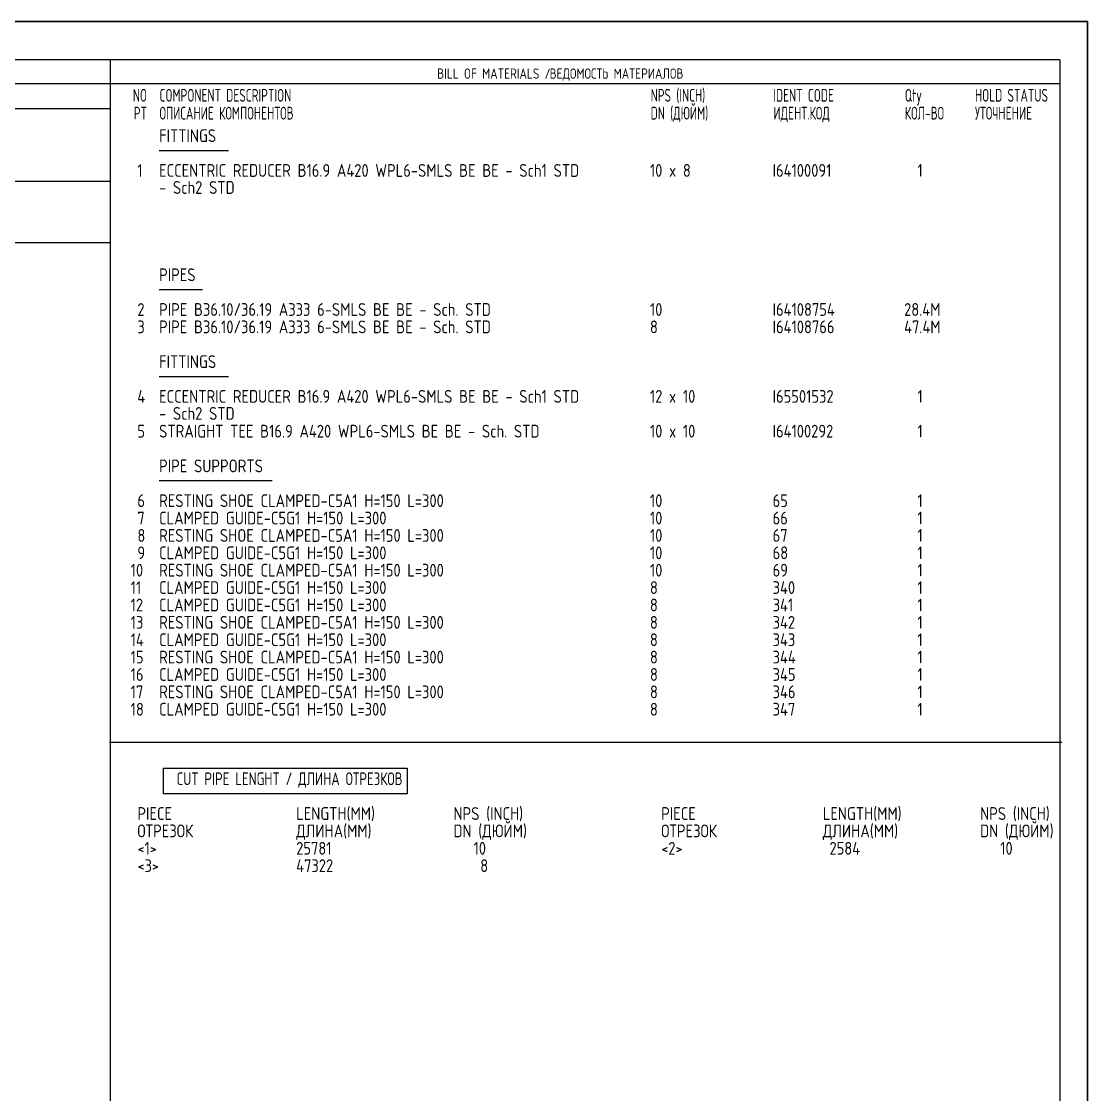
# Model space of a CAD drawing. Extents: x 0 to 594, y 0 to 420.
# Drawn here: x 385.5 to 594, y 210 to 420 of the extents above; entities that cross this region are included whole.
import ezdxf
from ezdxf.enums import TextEntityAlignment as Align

# ---------------------------------------------------------------- set-up
doc = ezdxf.new("R2010")
doc.units = 0
doc.header["$MEASUREMENT"] = 0
doc.linetypes.add('BORDER_2012_SLN$0$8001.Solid', pattern=[0])
for name, color, linetype in [('BORDER_2012_SLN$0$2', 7, 'Continuous'), ('BORDER_2012_SLN$0$GT_1', 7, 'Continuous'), ('GT_1', 7, 'Continuous')]:
    doc.layers.add(name, color=color, linetype=linetype)
for name, color, linetype, lineweight in [('BORDER_2012_SLN$0$BG_Level_1', 7, 'BORDER_2012_SLN$0$8001.Solid', 25), ('BORDER_2012_SLN$0$Level_1', 7, 'BORDER_2012_SLN$0$8001.Solid', 25), ('BORDER_2012_SLN$0$Level_18', 7, 'BORDER_2012_SLN$0$8001.Solid', 25)]:
    doc.layers.add(name, color=color, linetype=linetype, lineweight=lineweight)
doc.styles.add('BORDER_2012_SLN$0$GOST type A', font='GOST type A')
doc.styles.add('BORDER_2012_SLN$0$HTX1', font='')
doc.styles.add('HTX1', font='')
doc.styles.get('BORDER_2012_SLN$0$HTX1').set_extended_font_data('GOST type A')
doc.styles.get('HTX1').set_extended_font_data('GOST type A')

# ---------------------------------------------------------------- blocks, each defined once
blk = doc.blocks.new('BORDER_2012_SLN')
at = {"layer": 'BORDER_2012_SLN$0$2'}
blk.add_line((162.42, 407.85), (588.6, 407.85), dxfattribs=at)
at = {"layer": 'BORDER_2012_SLN$0$Level_1', "color": 7, "lineweight": -3}
for p, q in [((588.6, 412.5), (25.4, 412.5)), ((402.9, 7.5), (402.9, 412.5)), ((588.6, 412.5), (588.6, 7.5)), ((402.75, 402.9), (188.39, 402.9)), ((402.9, 388.7), (162.37, 388.68)), ((402.9, 376.7), (25.4, 376.7))]:
    blk.add_line(p, q, dxfattribs=at)
at = {"layer": 'BORDER_2012_SLN$0$Level_18', "color": 7, "lineweight": -3, "flags": 128}
blk.add_lwpolyline([(0, 0), (0, 420), (594, 420), (594, 0)], close=True, dxfattribs=at)
at = {"layer": 'BORDER_2012_SLN$0$BG_Level_1', "color": 7, "style": 'BORDER_2012_SLN$0$GOST type A'}
for s, p in [('BILL OF MATERIALS / ', (466.8, 408.8)), ('ВЕДОМОСТЬ МАТЕРИАЛОВ', (488.8, 408.8))]:
    blk.add_text(s, height=2, dxfattribs=at).set_placement(p)
at = {"layer": 'BORDER_2012_SLN$0$GT_1', "style": 'BORDER_2012_SLN$0$HTX1', "width": 0.8}
for s, p in [('NO', (410.06, 404.3)), ('PT', (410.06, 400.8))]:
    blk.add_text(s, height=2.5, dxfattribs=at).set_placement(p, align=Align.RIGHT)
for s, p in [('COMPONENT DESCRIPTION', (412.5, 404.3)), ('NPS (INCH)', (508.56, 404.3)), ('IDENT CODE', (532.56, 404.3)), ('Qty', (558.27, 404.3)), ('HOLD STATUS', (571.99, 404.3)), ('ОПИСАНИЕ КОМПОНЕНТОВ', (412.5, 400.8)), ('DN (ДЮЙМ)', (508.56, 400.8)), ('ИДЕНТ.КОД', (532.56, 400.8)), ('КОЛ-ВО', (558.27, 400.8)), ('УТОЧНЕНИЕ', (571.99, 400.8))]:
    blk.add_text(s, height=2.5, dxfattribs=at).set_placement(p)

msp = doc.modelspace()

# ---------------------------------------------------------------- linework, layer by layer
at = {"layer": 'GT_1', "flags": 128}
for points in [[(0, 0), (594, 0), (594, 420), (0, 420), (0, 0)], [(426.014, 394.704), (412.414, 394.704)], [(420.914, 367.493), (412.414, 367.493)], [(426.014, 350.486), (412.414, 350.486)], [(434.514, 330.078), (412.414, 330.078)], [(402.7, 278.947), (589, 278.947)], [(413.271, 273.901), (460.914, 273.901), (460.914, 268.854), (413.271, 268.854), (413.271, 273.901)]]:
    msp.add_lwpolyline(points, dxfattribs=at)

# ---------------------------------------------------------------- block references
at = {"linetype": 'Continuous'}
msp.add_blockref('BORDER_2012_SLN', (0, 0), dxfattribs=at)

# ---------------------------------------------------------------- texts
at = {"layer": 'GT_1', "style": 'HTX1'}
for s, width, p in [('FITTINGS', 1.02, (412.414, 396.395)), ('  1', 1.02, (405.557, 389.592)), ('ECCENTRIC REDUCER B16.9 A420 WPL6-SMLS BE BE - Sch1 STD', 1.02, (412.414, 389.592)), ('10 x 8', 1.02, (508.414, 389.592)), ('I64100091', 1.02, (532.414, 389.592)), ('  1', 1.02, (558.129, 389.592)), ('- Sch2 STD', 1.02, (412.414, 386.259)), ('PIPES', 1.02, (412.414, 369.184)), ('  2', 1.02, (405.557, 362.381)), ('PIPE B36.10/36.19 A333 6-SMLS BE BE - Sch. STD', 1.02, (412.414, 362.381)), ('10', 1.02, (508.414, 362.381)), ('I64108754', 1.02, (532.414, 362.381)), ('28.4M', 1.02, (558.129, 362.381)), ('  3', 1.02, (405.557, 358.98)), ('PIPE B36.10/36.19 A333 6-SMLS BE BE - Sch. STD', 1.02, (412.414, 358.98)), ('8', 1.02, (508.414, 358.98)), ('I64108766', 1.02, (532.414, 358.98)), ('47.4M', 1.02, (558.129, 358.98)), ('FITTINGS', 1.02, (412.414, 352.177)), ('  4', 1.02, (405.557, 345.374)), ('ECCENTRIC REDUCER B16.9 A420 WPL6-SMLS BE BE - Sch1 STD', 1.02, (412.414, 345.374)), ('12 x 10', 1.02, (508.414, 345.374)), ('I65501532', 1.02, (532.414, 345.374)), ('  1', 1.02, (558.129, 345.374)), ('- Sch2 STD', 1.02, (412.414, 342.041)), ('  5', 1.02, (405.557, 338.571)), ('STRAIGHT TEE B16.9 A420 WPL6-SMLS BE BE - Sch. STD', 1.02, (412.414, 338.571)), ('10 x 10', 1.02, (508.414, 338.571)), ('I64100292', 1.02, (532.414, 338.571)), ('  1', 1.02, (558.129, 338.571)), ('PIPE SUPPORTS', 1.02, (412.414, 331.769)), ('  6', 1.02, (405.557, 324.966)), ('RESTING SHOE CLAMPED-C5A1 H=150 L=300', 1.02, (412.414, 324.966)), ('10', 1.02, (508.414, 324.966)), ('65', 1.02, (532.414, 324.966)), ('  1', 1.02, (558.129, 324.966)), ('  7', 1.02, (405.557, 321.565)), ('CLAMPED GUIDE-C5G1 H=150 L=300', 1.02, (412.414, 321.565)), ('10', 1.02, (508.414, 321.565)), ('66', 1.02, (532.414, 321.565)), ('  1', 1.02, (558.129, 321.565)), ('  8', 1.02, (405.557, 318.163)), ('RESTING SHOE CLAMPED-C5A1 H=150 L=300', 1.02, (412.414, 318.163)), ('10', 1.02, (508.414, 318.163)), ('67', 1.02, (532.414, 318.163)), ('  1', 1.02, (558.129, 318.163)), ('  9', 1.02, (405.557, 314.762)), ('CLAMPED GUIDE-C5G1 H=150 L=300', 1.02, (412.414, 314.762)), ('10', 1.02, (508.414, 314.762)), ('68', 1.02, (532.414, 314.762)), ('  1', 1.02, (558.129, 314.762)), (' 10', 1.02, (405.557, 311.361)), ('RESTING SHOE CLAMPED-C5A1 H=150 L=300', 1.02, (412.414, 311.361)), ('10', 1.02, (508.414, 311.361)), ('69', 1.02, (532.414, 311.361)), ('  1', 1.02, (558.129, 311.361)), (' 11', 1.02, (405.557, 307.959)), ('CLAMPED GUIDE-C5G1 H=150 L=300', 1.02, (412.414, 307.959)), ('8', 1.02, (508.414, 307.959)), ('340', 1.02, (532.414, 307.959)), ('  1', 1.02, (558.129, 307.959)), (' 12', 1.02, (405.557, 304.558)), ('CLAMPED GUIDE-C5G1 H=150 L=300', 1.02, (412.414, 304.558)), ('8', 1.02, (508.414, 304.558)), ('341', 1.02, (532.414, 304.558)), ('  1', 1.02, (558.129, 304.558)), (' 13', 1.02, (405.557, 301.156)), ('RESTING SHOE CLAMPED-C5A1 H=150 L=300', 1.02, (412.414, 301.156)), ('8', 1.02, (508.414, 301.156)), ('342', 1.02, (532.414, 301.156)), ('  1', 1.02, (558.129, 301.156)), (' 14', 1.02, (405.557, 297.755)), ('CLAMPED GUIDE-C5G1 H=150 L=300', 1.02, (412.414, 297.755)), ('8', 1.02, (508.414, 297.755)), ('343', 1.02, (532.414, 297.755)), ('  1', 1.02, (558.129, 297.755)), (' 15', 1.02, (405.557, 294.354)), ('RESTING SHOE CLAMPED-C5A1 H=150 L=300', 1.02, (412.414, 294.354)), ('8', 1.02, (508.414, 294.354)), ('344', 1.02, (532.414, 294.354)), ('  1', 1.02, (558.129, 294.354)), (' 16', 1.02, (405.557, 290.952)), ('CLAMPED GUIDE-C5G1 H=150 L=300', 1.02, (412.414, 290.952)), ('8', 1.02, (508.414, 290.952)), ('345', 1.02, (532.414, 290.952)), ('  1', 1.02, (558.129, 290.952)), (' 17', 1.02, (405.557, 287.551)), ('RESTING SHOE CLAMPED-C5A1 H=150 L=300', 1.02, (412.414, 287.551)), ('8', 1.02, (508.414, 287.551)), ('346', 1.02, (532.414, 287.551)), ('  1', 1.02, (558.129, 287.551)), (' 18', 1.02, (405.557, 284.15)), ('CLAMPED GUIDE-C5G1 H=150 L=300', 1.02, (412.414, 284.15)), ('8', 1.02, (508.414, 284.15)), ('347', 1.02, (532.414, 284.15)), ('  1', 1.02, (558.129, 284.15)), ('CUT PIPE LENGHT / ДЛИНА ОТРЕЗКОВ', 0.9, (415.843, 270.544)), ('  PIECE', 1.02, (405.557, 263.741)), ('    LENGTH(MM)', 1.02, (434, 263.741)), ('NPS (INCH)', 1.02, (470, 263.741)), ('  PIECE', 1.02, (508, 263.741)), ('    LENGTH(MM)', 1.02, (537, 263.741)), ('NPS (INCH)', 1.02, (573, 263.741)), ('  ОТРЕЗОК', 1.02, (405.557, 260.34)), ('    ДЛИНА(MM)', 1.02, (434, 260.34)), ('DN (ДЮЙМ)', 1.02, (470, 260.34)), ('  ОТРЕЗОК', 1.02, (508, 260.34)), ('    ДЛИНА(MM)', 1.02, (537, 260.34)), ('DN (ДЮЙМ)', 1.02, (573, 260.34)), ('  <1>', 1.02, (405.557, 256.939)), ('    25781', 1.02, (434, 256.939)), ('   10', 1.02, (470, 256.939)), ('  <2>', 1.02, (508, 256.939)), ('     2584', 1.02, (537, 256.939)), ('   10', 1.02, (573, 256.939)), ('  <3>', 1.02, (405.557, 253.537)), ('    47322', 1.02, (434, 253.537)), ('    8', 1.02, (470, 253.537))]:
    msp.add_text(s, height=2.5, dxfattribs=dict(at, width=width)).set_placement(p)

doc.saveas('drawing.dxf')
